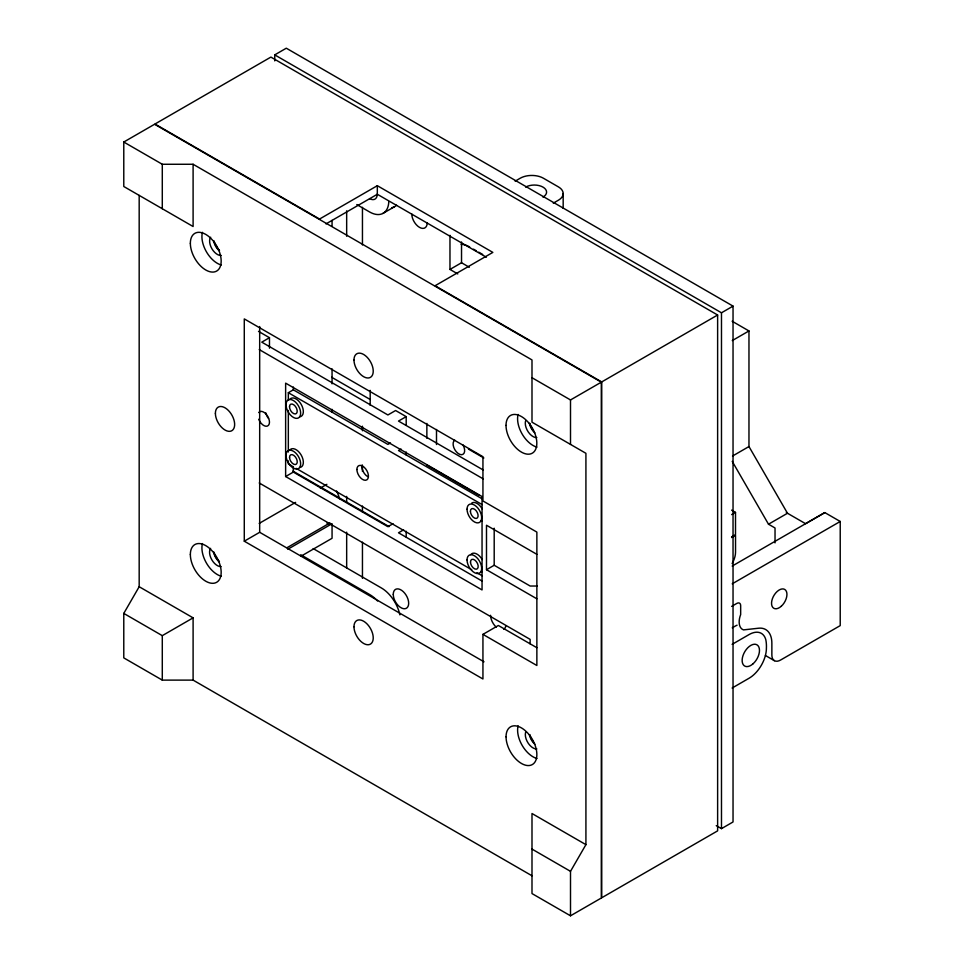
<?xml version="1.0" encoding="UTF-8"?>
<svg xmlns="http://www.w3.org/2000/svg" width="964" height="964" viewBox="0 0 964 964"><rect width="100%" height="100%" fill="white"/><g stroke="black" fill="none" stroke-linecap="round" stroke-linejoin="round"><path stroke-width="1.45" d="M531.995 875.782L193.101 680.114L162.289 680.114L123.778 657.882L123.778 613.405L139.178 586.727L139.178 195.391M123.778 142.033L154.589 124.248L601.319 382.166L601.319 898.014L570.507 915.8L570.507 871.336L585.919 844.645L585.919 453.309L531.995 422.184L531.995 359.933L193.101 164.266L162.289 164.266L123.778 142.033L123.778 186.498L193.101 226.516L193.101 164.266M274.74 60.889L274.74 54.876L286.296 48.2L733.038 306.118L733.038 821.967L721.482 828.642L716.264 825.63M377.322 185.691L319.554 219.045L154.975 124.019L270.896 57.093L717.626 315.011L717.626 830.86L601.705 897.785L601.705 381.937L435.089 285.742L492.857 252.399L377.322 185.691L377.322 194.27L486.374 257.231M325.977 223.913L377.322 194.27M382.865 213.454L394.409 206.778M515.15 181.16L520.259 178.207A16.34 9.435 0 0 1 543.371 178.207L558.385 186.871A16.34 9.435 0 0 1 558.385 200.223L553.276 203.163M269.474 348.185L269.474 337.701L261.774 342.148L387.902 414.966L395.602 410.519L406.193 416.629L406.193 425.088M449.971 235.324L449.971 269.426L461.527 262.75L469.335 267.257M288.332 400.12L288.332 392.709L293.345 389.817L387.902 444.404L390.468 442.922M285.633 476.529L482.048 589.932L482.048 496.544L285.633 383.142L285.633 476.529L293.345 472.083L387.902 526.681L393.035 523.717M406.193 416.629L398.493 421.075L483.217 469.998M259.195 523.404L295.635 502.365M320.349 488.097L326.856 484.338M401.06 449.043L398.493 450.525L481.928 498.701M244.278 541.19L482.94 678.981L482.94 634.372L536.864 665.497L536.864 532.092L482.94 500.967L482.94 456.695L244.278 318.903L244.278 541.19L259.678 532.297L484 661.81M287.067 547.685L329.977 522.91M287.826 549.239L332.062 523.705L332.062 538.286L300.828 556.312M123.778 613.405L162.289 635.65L193.101 617.852L193.101 680.114M531.995 377.719L570.507 399.952L601.319 382.166M601.705 381.937L717.626 315.011M274.74 54.876L721.482 312.794L733.038 306.118M403.627 529.826L398.493 532.791L481.928 580.967M732.279 340.581L748.968 330.953L748.968 446.549L787.48 513.258L768.501 524.211L732.218 461.358M536.852 554.324L486.495 525.247L486.495 569.712L494.195 565.266L530.14 586.028L537.141 586.028M732.519 456.044L748.968 446.549M482.94 634.372L498.352 625.479L536.864 647.712M731.676 514.607L735.508 512.39L735.508 534.622L731.616 536.876M731.616 537.563L735.532 535.309L735.532 552.155A16.34 9.435 -60 0 1 732.146 563.542M732.194 566.061L824.823 512.583L840.222 521.476L840.222 625.612L780.527 660.075A12.255 7.073 -60 0 1 771.863 655.074L771.863 643.434A29.956 17.292 -60 0 0 758.62 628.215L743.497 629.89A16.292 9.411 -60 0 1 740.665 614.562L740.665 605.633A5.447 3.145 -60 0 0 736.809 603.416L731.652 606.392M824.823 512.583L805.567 523.693L786.311 512.583M732.218 583.822L840.222 521.476M732.254 627.817L734.833 626.335A24.51 14.147 -60 0 1 737.086 625.202M732.122 644.35L749.076 634.565A24.51 14.147 -60 0 1 765.814 639.735A41.573 24.004 -60 0 1 766.404 648.218A24.51 14.147 -60 0 1 749.076 678.234L732.122 688.031M732.146 321.241L748.968 330.953M473.565 249.194L476.156 250.7M478.759 252.194L482.651 254.448M356.788 204.561L369.549 211.935A27.233 15.725 60 0 0 388.781 201.789M449.971 269.426L457.779 273.933M768.501 524.211L775.032 527.983L775.032 542.877M731.604 510.137L735.508 512.39M468.456 449.091L483.856 457.984M258.497 331.363L269.474 337.701M331.676 377.261L370.188 399.494M259.22 349.571L483.253 478.903M765.416 655.496L774.405 660.689M426.859 465.106L478.855 495.122M288.332 392.709L482.145 504.606M486.495 569.712L536.852 598.801M292.237 466.106L288.332 463.853L288.332 460.888M296.141 468.359L471.733 569.748M476.939 572.749L482.145 575.749M292.887 471.071L389.107 526.621M259.22 482.976L530.14 639.385L530.14 643.892M313.155 548.564L381.358 587.944A27.233 15.725 60 0 1 399.891 614.863M300.756 554.746L369.802 594.619A27.233 15.725 60 0 1 377.563 600.982M139.178 586.727L193.101 617.852M585.919 844.645L531.995 813.52L531.995 893.568L570.507 915.8M531.995 849.091L570.507 871.336M721.482 312.794L721.482 828.642M570.507 399.952L570.507 444.416M563.169 193.547L563.169 208.357M494.195 528.212L494.195 565.266M461.527 242L461.527 262.75M436.499 429.486L436.499 444.512M426.859 423.413L426.859 438.307M406.193 452.008L406.193 454.972M406.193 531.236L406.193 537.02M370.188 390.36L370.188 405.35M362.452 207.32L362.452 244.94M362.452 426.233L362.452 430.751M362.452 465.383L362.452 471.408M362.452 506.04L362.452 512.065M362.452 542.178L362.452 578.328M346.666 210.815L346.666 236.252M346.666 496.388L346.666 502.352M346.666 532.152L346.666 567.917M332.062 220.37L332.062 226.371M332.062 368.851L332.062 383.853M332.062 409.351L332.062 412.339M293.345 387.034L293.345 389.817M293.345 466.528L293.345 472.083M288.332 410.495L288.332 451.996M259.678 326.531L259.678 532.297M162.289 164.266L162.289 208.73M162.289 635.65L162.289 680.114M525.657 187.112A12.255 7.073 0 0 1 542.997 187.112A12.255 7.073 0 0 1 542.997 197.114M462.961 444.898A8.17 4.712 60 0 1 462.961 454.333A8.17 4.712 60 0 1 454.791 449.622A8.17 4.712 60 0 1 454.791 440.187M496.291 627.19A10.893 6.29 60 0 1 490.592 615.297M505.726 626.347A10.893 6.29 60 0 1 503.738 629.179M427.185 222.913A10.893 6.29 60 0 1 419.485 227.359A10.893 6.29 60 0 1 411.785 214.02M533.417 430.812A10.893 6.29 60 0 1 529.826 423.341M533.417 742.027A10.893 6.29 60 0 1 529.826 734.556M219.443 561.578A10.893 6.29 60 0 1 213.996 552.143M219.515 250.399A10.893 6.29 60 0 1 214.068 240.976M377.249 194.15A10.893 6.29 60 0 1 369.549 198.596M336.52 490.965A27.233 15.725 60 0 1 339.545 498.737M396.578 205.199A27.233 15.725 60 0 1 391.866 207.682M219.177 250.736A10.893 6.29 60 0 1 213.731 241.313M219.117 561.867A10.893 6.29 60 0 1 213.671 552.432M534.863 744.232A10.893 6.29 60 0 1 529.417 734.809M534.839 432.86A10.893 6.29 60 0 1 529.393 423.425M221.298 265.004A21.786 12.58 60 0 1 202.44 232.336M221.166 255.448A10.893 6.29 60 0 1 211.863 248.676A10.893 6.29 60 0 1 210.646 237.228M536.96 447.127A21.786 12.58 60 0 1 518.102 414.448M536.827 437.572A10.893 6.29 60 0 1 528.284 431.993A10.893 6.29 60 0 1 525.537 421.051M221.298 576.243A21.786 12.58 60 0 1 202.44 543.563M221.105 566.579A10.893 6.29 60 0 1 211.815 559.795A10.893 6.29 60 0 1 210.586 548.347M536.996 758.499A21.786 12.58 60 0 1 518.126 725.82M536.864 748.944A10.893 6.29 60 0 1 528.32 743.365A10.893 6.29 60 0 1 525.573 732.423M367.682 476.614A8.17 4.712 60 0 1 362.103 464.997M268.51 418.472A8.17 4.712 60 0 1 265.823 412.869M289.706 399.494A10.351 5.977 60 0 1 301.214 404.398A10.351 5.977 60 0 1 299.696 416.81M470.709 554.698A10.351 5.977 60 0 1 482.217 559.59M482.217 571.544A10.351 5.977 60 0 1 480.699 572.014M289.706 450.2A10.351 5.977 60 0 1 301.214 455.092A10.351 5.977 60 0 1 299.696 467.504M471.866 502.919A10.351 5.977 60 0 1 482.217 508.896M482.217 520.849A10.351 5.977 60 0 1 480.699 521.319M258.701 412.58A8.17 4.712 60 0 1 267.414 415.846A8.17 4.712 60 0 1 267.414 426.064A8.17 4.712 60 0 1 258.701 419.256M330.845 523.753A29.956 17.292 60 0 1 326.953 523.199M461.141 244.326A27.233 15.725 60 0 1 469.661 246.953M393.264 594.366A10.893 6.29 60 0 0 404.82 608.742A10.893 6.29 60 0 0 404.82 593.33A10.893 6.29 60 0 0 393.264 594.366M753.053 663.786A12.255 7.073 -60 0 0 756.933 644.796A12.255 7.073 -60 0 0 742.437 657.653A12.255 7.073 -60 0 0 753.053 663.786M506.052 736.797A21.786 12.58 60 0 0 529.164 765.537A21.786 12.58 60 0 0 529.164 734.737A21.786 12.58 60 0 0 506.052 736.797M190.354 554.529A21.786 12.58 60 0 0 213.466 583.28A21.786 12.58 60 0 0 213.466 552.468A21.786 12.58 60 0 0 190.354 554.529M506.016 425.425A21.786 12.58 60 0 0 529.128 454.164A21.786 12.58 60 0 0 529.128 423.365A21.786 12.58 60 0 0 506.016 425.425M190.354 243.302A21.786 12.58 60 0 0 213.466 272.053A21.786 12.58 60 0 0 213.466 241.241A21.786 12.58 60 0 0 190.354 243.302M215.394 413.375A13.617 7.857 60 0 0 229.83 431.33A13.617 7.857 60 0 0 229.83 412.074A13.617 7.857 60 0 0 215.394 413.375M353.981 360.006A13.617 7.857 60 0 0 368.417 377.972A13.617 7.857 60 0 0 368.417 358.716A13.617 7.857 60 0 0 353.981 360.006M353.981 626.769A13.617 7.857 60 0 0 368.417 644.735A13.617 7.857 60 0 0 368.417 625.479A13.617 7.857 60 0 0 353.981 626.769M781.238 606.284A10.893 6.29 -60 0 0 784.696 589.414A10.893 6.29 -60 0 0 771.803 600.837A10.893 6.29 -60 0 0 781.238 606.284M356.897 469.504A8.17 4.712 60 0 0 365.561 480.277A8.17 4.712 60 0 0 365.561 468.733A8.17 4.712 60 0 0 356.897 469.504M470.408 511.269A5.447 3.145 60 0 0 476.192 518.463A5.447 3.145 60 0 0 476.192 510.763A5.447 3.145 60 0 0 470.408 511.269M470.492 562.024A5.447 3.145 60 0 0 476.276 569.206A5.447 3.145 60 0 0 476.276 561.506A5.447 3.145 60 0 0 470.492 562.024M289.501 406.76A5.447 3.145 60 0 0 295.285 413.954A5.447 3.145 60 0 0 295.285 406.242A5.447 3.145 60 0 0 289.501 406.76M289.537 457.358A5.447 3.145 60 0 0 295.321 464.552A5.447 3.145 60 0 0 295.321 456.84A5.447 3.145 60 0 0 289.537 457.358M286.019 404.711A10.351 5.977 60 0 0 296.996 418.364A10.351 5.977 60 0 0 296.996 403.735A10.351 5.977 60 0 0 286.019 404.711M467.034 559.915A10.351 5.977 60 0 0 477.999 573.568A10.351 5.977 60 0 0 477.999 558.927A10.351 5.977 60 0 0 467.034 559.915M286.019 455.406A10.351 5.977 60 0 0 296.996 469.058A10.351 5.977 60 0 0 296.996 454.43A10.351 5.977 60 0 0 286.019 455.406M467.034 509.221A10.351 5.977 60 0 0 477.999 522.874A10.351 5.977 60 0 0 477.999 508.233A10.351 5.977 60 0 0 467.034 509.221"/></g></svg>
